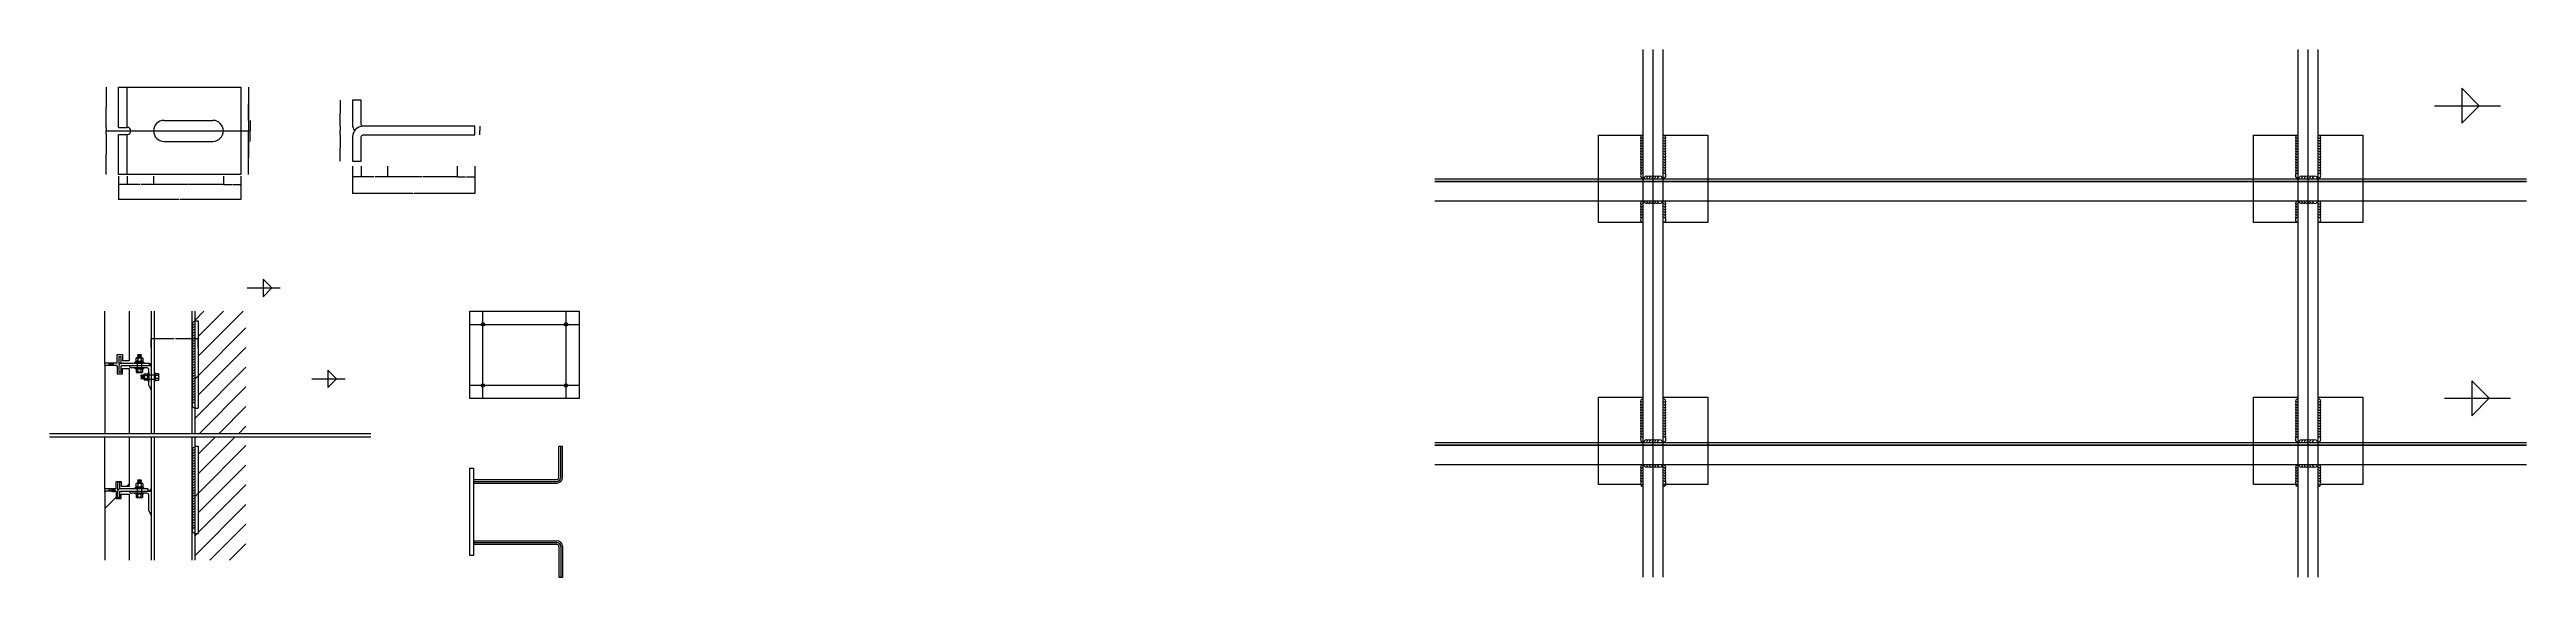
# Model space of a CAD drawing. Header units: metres. Extents: x -208167 to 103314, y -235023 to -104369.
# Drawn here: x 97641 to 103314, y -106691 to -105483 of the extents above; entities that cross this region are included whole.
import ezdxf

# ---------------------------------------------------------------- set-up
doc = ezdxf.new("R2010")
doc.units = ezdxf.units.M
for name, color, linetype in [('3', 3, 'Continuous'), ('4', 4, 'Continuous'), ('7', 7, 'Continuous'), ('8', 8, 'Continuous'), ('DIM', 3, 'Continuous'), ('PUB_DIM', 3, 'Continuous'), ('图层8', 8, 'Continuous'), ('角钢', 4, 'Continuous'), ('钢管', 6, 'Continuous')]:
    doc.layers.add(name, color=color, linetype=linetype)
doc.dimstyles.get("Standard").update_dxf_attribs({"dimtxt": 2.5, "dimasz": 2.5, "dimexe": 1.25, "dimexo": 0.625, "dimtad": 1, "dimcen": 2.5, "dimazin": 3, "dimtfac": 1, "dimtmove": 0, "dimatfit": 3})
pattern_1 = [(45, (0, 0), (-22.45064, 22.45064), [])]

# ---------------------------------------------------------------- blocks, each defined once
blk = doc.blocks.new('hf')
at = {"layer": '8'}
for centre, end in [((97973.63, -106109.84), 210), ((97973.63, -106115.99), 210), ((97973.63, -106122.15), 210), ((97973.63, -106128.3), 210), ((97973.63, -106134.45), 210), ((97973.63, -106140.61), 210), ((97973.63, -106146.76), 210), ((97973.63, -106152.92), 210), ((97973.63, -106159.07), 210.44), ((97973.63, -106165.3), 210), ((97973.63, -106171.46), 210), ((97973.63, -106177.61), 210), ((97973.63, -106183.77), 210), ((97973.63, -106189.92), 210), ((97973.63, -106196.07), 210), ((97973.63, -106202.23), 210), ((97973.63, -106208.38), 210), ((97973.63, -106214.54), 210), ((97973.63, -106220.69), 210), ((97973.63, -106226.84), 210), ((97973.63, -106233), 210), ((97973.63, -106239.15), 210), ((97973.63, -106245.3), 210), ((97973.63, -106251.46), 210), ((97973.63, -106257.61), 210.44), ((97973.63, -106263.85), 210), ((97973.63, -106270), 210), ((97973.63, -106276.15), 210), ((97973.63, -106282.31), 210), ((97973.63, -106288.46), 210), ((97973.63, -106294.62), 270)]:
    blk.add_arc(centre, 6.15, 90, end, dxfattribs=at)
blk = doc.blocks.new('hf44')
at = {"layer": '8'}
for centre, start, end in [((102790.74, -105684.76), 90, 210), ((102836.74, -105684.76), 330, 90), ((102790.74, -105690.91), 90, 210), ((102790.74, -105697.07), 90, 210), ((102790.74, -105703.22), 90, 210), ((102790.74, -105709.38), 90, 210), ((102790.74, -105715.53), 90, 210), ((102790.74, -105721.68), 90, 210), ((102790.74, -105727.84), 90, 210), ((102790.74, -105733.99), 90, 210.44), ((102790.74, -105740.23), 90, 210), ((102790.74, -105746.38), 90, 210), ((102836.74, -105690.91), 330, 90), ((102836.74, -105697.07), 330, 90), ((102836.74, -105703.22), 330, 90), ((102836.74, -105709.38), 330, 90), ((102836.74, -105715.53), 330, 90), ((102836.74, -105721.68), 330, 90), ((102836.74, -105727.84), 330, 90), ((102836.74, -105733.99), 329.56, 90), ((102836.74, -105740.23), 330, 90), ((102836.74, -105746.38), 330, 90), ((102790.74, -105752.53), 90, 210), ((102790.74, -105758.69), 90, 210), ((102790.74, -105764.84), 90, 210), ((102790.74, -105771), 90, 270), ((102798.58, -105778.61), 60, 180), ((102804.73, -105778.61), 60, 180), ((102810.89, -105778.61), 60, 180), ((102817.04, -105778.61), 60, 180), ((102823.19, -105778.61), 60, 180), ((102829.35, -105778.61), 0, 180), ((102836.74, -105752.53), 330, 90), ((102836.74, -105758.69), 330, 90), ((102836.74, -105764.84), 330, 90), ((102836.74, -105771), 270, 90), ((102790.74, -105835.45), 90, 210.44), ((102790.74, -105841.68), 90, 210), ((102790.74, -105847.84), 90, 210), ((102790.74, -105853.99), 90, 210), ((102798.58, -105828.61), 180, 300), ((102804.73, -105828.61), 180, 300), ((102810.89, -105828.61), 180, 300), ((102817.04, -105828.61), 180, 300), ((102823.19, -105828.61), 180, 300), ((102829.35, -105828.61), 180, 0), ((102836.74, -105835.45), 329.56, 90), ((102836.74, -105841.68), 330, 90), ((102836.74, -105847.84), 330, 90), ((102836.74, -105853.99), 330, 90), ((102790.74, -105860.15), 90, 210), ((102790.74, -105866.3), 90, 210), ((102790.74, -105872.45), 90, 270), ((102836.74, -105860.15), 330, 90), ((102836.74, -105866.3), 330, 90), ((102836.74, -105872.45), 270, 90)]:
    blk.add_arc(centre, 6.15, start, end, dxfattribs=at)
blk = doc.blocks.new('_CLOSEDFILLED')
at = {"color": 0, "linetype": 'BYBLOCK'}
blk.add_solid([(-1, 0), (0, 0), (-1, 0)], dxfattribs=at)
blk = doc.blocks.new('*D1')
for p, q in [((97958.13, -105791.37), (97878.88, -105791.37)), ((97879.13, -105772.71), (97879.13, -105791.37)), ((98039.38, -105791.37), (97960.13, -105791.37)), ((98039.13, -105772.71), (98039.13, -105791.37))]:
    blk.add_line(p, q)
at = {"layer": 'Defpoints'}
for p in [(97879.13, -105772.71), (98039.13, -105772.71), (98039.13, -105791.37)]:
    blk.add_point(p, dxfattribs=at)
at = {"layer": 'DIM', "xscale": 0.25, "yscale": 0.25}
blk.add_blockref('_CLOSEDFILLED', (97879.13, -105791.37), dxfattribs=at)
at = {"layer": 'DIM', "xscale": 0.25, "yscale": 0.25, "rotation": 180}
blk.add_blockref('_CLOSEDFILLED', (98039.13, -105791.37), dxfattribs=at)
at = {"layer": 'DIM', "insert": (97959.13, -105791.37), "char_height": 1, "attachment_point": 5}
blk.add_mtext('40', dxfattribs=at)
blk = doc.blocks.new('*D2')
for p, q in [((97799.13, -105772.71), (97799.13, -105826)), ((98079.13, -105772.71), (98079.13, -105826)), ((97938.13, -105826), (97798.88, -105826)), ((98079.38, -105826), (97940.13, -105826))]:
    blk.add_line(p, q)
at = {"layer": 'Defpoints'}
for p in [(97799.13, -105772.71), (98079.13, -105772.71), (98079.13, -105826)]:
    blk.add_point(p, dxfattribs=at)
at = {"layer": 'DIM', "xscale": 0.25, "yscale": 0.25}
blk.add_blockref('_CLOSEDFILLED', (97799.13, -105826), dxfattribs=at)
at = {"layer": 'DIM', "xscale": 0.25, "yscale": 0.25, "rotation": 180}
blk.add_blockref('_CLOSEDFILLED', (98079.13, -105826), dxfattribs=at)
at = {"layer": 'DIM', "insert": (97939.13, -105826), "char_height": 1, "attachment_point": 5}
blk.add_mtext('80', dxfattribs=at)
blk = doc.blocks.new('*D3')
for p, q in [((98039.13, -105772.71), (98039.13, -105791.37)), ((98039.38, -105791.37), (98058.13, -105791.37)), ((98060.13, -105791.37), (98078.88, -105791.37)), ((98079.13, -105772.71), (98079.13, -105791.37))]:
    blk.add_line(p, q)
at = {"layer": 'Defpoints'}
for p in [(98039.13, -105772.71), (98039.13, -105791.37), (98079.13, -105772.71)]:
    blk.add_point(p, dxfattribs=at)
at = {"layer": 'DIM', "xscale": 0.25, "yscale": 0.25, "rotation": 180}
blk.add_blockref('_CLOSEDFILLED', (98039.13, -105791.37), dxfattribs=at)
at = {"layer": 'DIM', "xscale": 0.25, "yscale": 0.25}
blk.add_blockref('_CLOSEDFILLED', (98079.13, -105791.37), dxfattribs=at)
at = {"layer": 'DIM', "insert": (98059.13, -105791.37), "char_height": 1, "attachment_point": 5}
blk.add_mtext('10', dxfattribs=at)
blk = doc.blocks.new('*D4')
for p, q in [((98096.59, -105568.79), (98096.59, -105606.79)), ((98096.34, -105606.79), (98096.09, -105606.79)), ((98096.59, -105644.79), (98096.59, -105606.79)), ((98096.59, -105606.79), (98096.59, -105606.79)), ((98096.84, -105606.79), (98097.09, -105606.79))]:
    blk.add_line(p, q)
at = {"layer": 'Defpoints'}
for p in [(98096.59, -105568.79), (98096.59, -105606.79), (98096.59, -105644.79)]:
    blk.add_point(p, dxfattribs=at)
at = {"layer": 'DIM', "xscale": 0.25, "yscale": 0.25}
blk.add_blockref('_CLOSEDFILLED', (98096.59, -105606.79), dxfattribs=at)
at = {"layer": 'DIM', "xscale": 0.25, "yscale": 0.25, "rotation": 180}
blk.add_blockref('_CLOSEDFILLED', (98096.59, -105606.79), dxfattribs=at)
at = {"layer": 'DIM', "insert": (98096.59, -105605.665), "char_height": 1, "attachment_point": 5}
blk.add_mtext('19', dxfattribs=at)
blk = doc.blocks.new('*D5')
for p, q in [((98096.34, -105730.79), (98096.09, -105730.79)), ((98096.59, -105692.79), (98096.59, -105730.79)), ((98096.59, -105768.79), (98096.59, -105730.79)), ((98096.59, -105730.79), (98096.59, -105730.79)), ((98096.84, -105730.79), (98097.09, -105730.79))]:
    blk.add_line(p, q)
at = {"layer": 'Defpoints'}
for p in [(98096.59, -105692.79), (98096.59, -105730.79), (98096.59, -105768.79)]:
    blk.add_point(p, dxfattribs=at)
at = {"layer": 'DIM', "xscale": 0.25, "yscale": 0.25}
blk.add_blockref('_CLOSEDFILLED', (98096.59, -105730.79), dxfattribs=at)
at = {"layer": 'DIM', "xscale": 0.25, "yscale": 0.25, "rotation": 180}
blk.add_blockref('_CLOSEDFILLED', (98096.59, -105730.79), dxfattribs=at)
at = {"layer": 'DIM', "insert": (98096.59, -105729.665), "char_height": 1, "attachment_point": 5}
blk.add_mtext('19', dxfattribs=at)
blk = doc.blocks.new('*D6')
for p, q in [((98096.59, -105568.79), (98096.59, -105668.79)), ((98096.34, -105668.79), (98096.09, -105668.79)), ((98096.59, -105768.79), (98096.59, -105668.79)), ((98096.59, -105668.79), (98096.59, -105668.79)), ((98096.84, -105668.79), (98097.09, -105668.79))]:
    blk.add_line(p, q)
at = {"layer": 'Defpoints'}
for p in [(98096.59, -105568.79), (98096.59, -105668.79), (98096.59, -105768.79)]:
    blk.add_point(p, dxfattribs=at)
at = {"layer": 'DIM', "xscale": 0.25, "yscale": 0.25}
blk.add_blockref('_CLOSEDFILLED', (98096.59, -105668.79), dxfattribs=at)
at = {"layer": 'DIM', "xscale": 0.25, "yscale": 0.25, "rotation": 180}
blk.add_blockref('_CLOSEDFILLED', (98096.59, -105668.79), dxfattribs=at)
at = {"layer": 'DIM', "insert": (98096.59, -105667.665), "char_height": 1, "attachment_point": 5}
blk.add_mtext('50', dxfattribs=at)
blk = doc.blocks.new('*D7')
for p, q in [((98100.34, -105668.79), (98100.09, -105668.79)), ((98100.59, -105644.79), (98100.59, -105668.79)), ((98100.59, -105692.79), (98100.59, -105668.79)), ((98100.59, -105668.79), (98100.59, -105668.79)), ((98100.84, -105668.79), (98101.09, -105668.79))]:
    blk.add_line(p, q)
at = {"layer": 'Defpoints'}
for p in [(98100.59, -105644.79), (98100.59, -105668.79), (98100.59, -105692.79)]:
    blk.add_point(p, dxfattribs=at)
at = {"layer": 'DIM', "xscale": 0.25, "yscale": 0.25}
blk.add_blockref('_CLOSEDFILLED', (98100.59, -105668.79), dxfattribs=at)
at = {"layer": 'DIM', "xscale": 0.25, "yscale": 0.25, "rotation": 180}
blk.add_blockref('_CLOSEDFILLED', (98100.59, -105668.79), dxfattribs=at)
at = {"layer": 'DIM', "insert": (98100.59, -105667.665), "char_height": 1, "attachment_point": 5}
blk.add_mtext('12', dxfattribs=at)
blk = doc.blocks.new('*D8')
for p, q in [((97770.58, -105568.79), (97770.58, -105614.79)), ((97770.33, -105614.79), (97770.08, -105614.79)), ((97770.58, -105660.79), (97770.58, -105614.79)), ((97770.58, -105614.79), (97770.58, -105614.79)), ((97770.83, -105614.79), (97771.08, -105614.79))]:
    blk.add_line(p, q)
at = {"layer": 'Defpoints'}
for p in [(97770.58, -105568.79), (97770.58, -105614.79), (97770.58, -105660.79)]:
    blk.add_point(p, dxfattribs=at)
at = {"layer": 'PUB_DIM', "xscale": 0.25, "yscale": 0.25}
blk.add_blockref('_CLOSEDFILLED', (97770.58, -105614.79), dxfattribs=at)
at = {"layer": 'PUB_DIM', "xscale": 0.25, "yscale": 0.25, "rotation": 180}
blk.add_blockref('_CLOSEDFILLED', (97770.58, -105614.79), dxfattribs=at)
at = {"layer": 'PUB_DIM', "insert": (97770.58, -105613.665), "char_height": 1, "attachment_point": 5}
blk.add_mtext('23', dxfattribs=at)
blk = doc.blocks.new('*D9')
for p, q in [((97848.13, -105791.37), (97818.88, -105791.37)), ((97819.13, -105772.71), (97819.13, -105791.37)), ((97879.38, -105791.37), (97850.13, -105791.37)), ((97879.13, -105772.71), (97879.13, -105791.37))]:
    blk.add_line(p, q)
at = {"layer": 'Defpoints'}
for p in [(97819.13, -105772.71), (97879.13, -105772.71), (97879.13, -105791.37)]:
    blk.add_point(p, dxfattribs=at)
at = {"layer": 'DIM', "xscale": 0.25, "yscale": 0.25}
blk.add_blockref('_CLOSEDFILLED', (97819.13, -105791.37), dxfattribs=at)
at = {"layer": 'DIM', "xscale": 0.25, "yscale": 0.25, "rotation": 180}
blk.add_blockref('_CLOSEDFILLED', (97879.13, -105791.37), dxfattribs=at)
at = {"layer": 'DIM', "insert": (97849.13, -105791.37), "char_height": 1, "attachment_point": 5}
blk.add_mtext('15', dxfattribs=at)
blk = doc.blocks.new('*D10')
for p, q in [((97808.63, -105791.37), (97798.88, -105791.37)), ((97799.13, -105772.71), (97799.13, -105791.37)), ((97819.38, -105791.37), (97809.63, -105791.37)), ((97819.13, -105772.71), (97819.13, -105791.37))]:
    blk.add_line(p, q)
at = {"layer": 'Defpoints'}
for p in [(97799.13, -105772.71), (97819.13, -105772.71), (97819.13, -105791.37)]:
    blk.add_point(p, dxfattribs=at)
at = {"layer": 'DIM', "xscale": 0.25, "yscale": 0.25}
blk.add_blockref('_CLOSEDFILLED', (97799.13, -105791.37), dxfattribs=at)
at = {"layer": 'DIM', "xscale": 0.25, "yscale": 0.25, "rotation": 180}
blk.add_blockref('_CLOSEDFILLED', (97819.13, -105791.37), dxfattribs=at)
at = {"layer": 'DIM', "insert": (97809.13, -105791.37), "char_height": 1, "attachment_point": 5}
blk.add_mtext('5', dxfattribs=at)
blk = doc.blocks.new('*D11')
for p, q in [((97770.33, -105668.79), (97770.08, -105668.79)), ((97770.58, -105660.79), (97770.58, -105668.79)), ((97770.58, -105676.79), (97770.58, -105668.79)), ((97770.58, -105668.79), (97770.58, -105668.79)), ((97770.83, -105668.79), (97771.08, -105668.79))]:
    blk.add_line(p, q)
at = {"layer": 'Defpoints'}
for p in [(97770.58, -105660.79), (97770.58, -105668.79), (97770.58, -105676.79)]:
    blk.add_point(p, dxfattribs=at)
at = {"layer": 'PUB_DIM', "xscale": 0.25, "yscale": 0.25}
blk.add_blockref('_CLOSEDFILLED', (97770.58, -105668.79), dxfattribs=at)
at = {"layer": 'PUB_DIM', "xscale": 0.25, "yscale": 0.25, "rotation": 180}
blk.add_blockref('_CLOSEDFILLED', (97770.58, -105668.79), dxfattribs=at)
at = {"layer": 'PUB_DIM', "insert": (97770.58, -105667.665), "char_height": 1, "attachment_point": 5}
blk.add_mtext('4', dxfattribs=at)
blk = doc.blocks.new('*D12')
for p, q in [((97770.58, -105676.79), (97770.58, -105722.79)), ((97770.33, -105722.79), (97770.08, -105722.79)), ((97770.58, -105768.79), (97770.58, -105722.79)), ((97770.58, -105722.79), (97770.58, -105722.79)), ((97770.83, -105722.79), (97771.08, -105722.79))]:
    blk.add_line(p, q)
at = {"layer": 'Defpoints'}
for p in [(97770.58, -105676.79), (97770.58, -105722.79), (97770.58, -105768.79)]:
    blk.add_point(p, dxfattribs=at)
at = {"layer": 'PUB_DIM', "xscale": 0.25, "yscale": 0.25}
blk.add_blockref('_CLOSEDFILLED', (97770.58, -105722.79), dxfattribs=at)
at = {"layer": 'PUB_DIM', "xscale": 0.25, "yscale": 0.25, "rotation": 180}
blk.add_blockref('_CLOSEDFILLED', (97770.58, -105722.79), dxfattribs=at)
at = {"layer": 'PUB_DIM', "insert": (97770.58, -105721.665), "char_height": 1, "attachment_point": 5}
blk.add_mtext('23', dxfattribs=at)
blk = doc.blocks.new('*D13')
for p, q in [((98344.42, -105773.76), (98334.67, -105773.76)), ((98334.92, -105749.5), (98334.92, -105773.76)), ((98355.17, -105773.76), (98345.42, -105773.76)), ((98354.92, -105749.5), (98354.92, -105773.76))]:
    blk.add_line(p, q)
at = {"layer": 'Defpoints'}
for p in [(98334.92, -105749.5), (98354.92, -105749.5), (98354.92, -105773.76)]:
    blk.add_point(p, dxfattribs=at)
at = {"layer": 'DIM', "xscale": 0.25, "yscale": 0.25}
blk.add_blockref('_CLOSEDFILLED', (98334.92, -105773.76), dxfattribs=at)
at = {"layer": 'DIM', "xscale": 0.25, "yscale": 0.25, "rotation": 180}
blk.add_blockref('_CLOSEDFILLED', (98354.92, -105773.76), dxfattribs=at)
at = {"layer": 'DIM', "insert": (98344.92, -105773.76), "char_height": 1, "attachment_point": 5}
blk.add_mtext('5', dxfattribs=at)
blk = doc.blocks.new('*D14')
for p, q in [((98625.93, -105668.24), (98625.68, -105668.24)), ((98626.18, -105658.24), (98626.18, -105668.24)), ((98626.18, -105678.24), (98626.18, -105668.24)), ((98626.18, -105668.24), (98626.18, -105668.24)), ((98626.43, -105668.24), (98626.68, -105668.24))]:
    blk.add_line(p, q)
at = {"layer": 'Defpoints'}
for p in [(98626.18, -105658.24), (98626.18, -105668.24), (98626.18, -105678.24)]:
    blk.add_point(p, dxfattribs=at)
at = {"layer": 'DIM', "xscale": 0.25, "yscale": 0.25}
blk.add_blockref('_CLOSEDFILLED', (98626.18, -105668.24), dxfattribs=at)
at = {"layer": 'DIM', "xscale": 0.25, "yscale": 0.25, "rotation": 180}
blk.add_blockref('_CLOSEDFILLED', (98626.18, -105668.24), dxfattribs=at)
at = {"layer": 'DIM', "insert": (98626.18, -105667.115), "char_height": 1, "attachment_point": 5}
blk.add_mtext('5', dxfattribs=at)
blk = doc.blocks.new('*D15')
for p, q in [((98574.92, -105749.5), (98574.92, -105773.89)), ((98575.17, -105773.89), (98593.92, -105773.89)), ((98595.92, -105773.89), (98614.67, -105773.89)), ((98614.92, -105749.5), (98614.92, -105773.89))]:
    blk.add_line(p, q)
at = {"layer": 'Defpoints'}
for p in [(98574.92, -105749.5), (98574.92, -105773.89), (98614.92, -105749.5)]:
    blk.add_point(p, dxfattribs=at)
at = {"layer": 'DIM', "xscale": 0.25, "yscale": 0.25, "rotation": 180}
blk.add_blockref('_CLOSEDFILLED', (98574.92, -105773.89), dxfattribs=at)
at = {"layer": 'DIM', "xscale": 0.25, "yscale": 0.25}
blk.add_blockref('_CLOSEDFILLED', (98614.92, -105773.89), dxfattribs=at)
at = {"layer": 'DIM', "insert": (98594.92, -105773.89), "char_height": 1, "attachment_point": 5}
blk.add_mtext('10', dxfattribs=at)
blk = doc.blocks.new('*D16')
for p, q in [((98493.92, -105773.89), (98414.67, -105773.89)), ((98414.92, -105749.5), (98414.92, -105773.89)), ((98575.17, -105773.89), (98495.92, -105773.89)), ((98574.92, -105749.5), (98574.92, -105773.89))]:
    blk.add_line(p, q)
at = {"layer": 'Defpoints'}
for p in [(98414.92, -105749.5), (98574.92, -105749.5), (98574.92, -105773.89)]:
    blk.add_point(p, dxfattribs=at)
at = {"layer": 'DIM', "xscale": 0.25, "yscale": 0.25}
blk.add_blockref('_CLOSEDFILLED', (98414.92, -105773.89), dxfattribs=at)
at = {"layer": 'DIM', "xscale": 0.25, "yscale": 0.25, "rotation": 180}
blk.add_blockref('_CLOSEDFILLED', (98574.92, -105773.89), dxfattribs=at)
at = {"layer": 'DIM', "insert": (98494.92, -105773.89), "char_height": 1, "attachment_point": 5}
blk.add_mtext('40', dxfattribs=at)
blk = doc.blocks.new('*D17')
for p, q in [((98383.92, -105773.89), (98354.67, -105773.89)), ((98354.92, -105749.5), (98354.92, -105773.89)), ((98415.17, -105773.89), (98385.92, -105773.89)), ((98414.92, -105749.5), (98414.92, -105773.89))]:
    blk.add_line(p, q)
at = {"layer": 'Defpoints'}
for p in [(98354.92, -105749.5), (98414.92, -105749.5), (98414.92, -105773.89)]:
    blk.add_point(p, dxfattribs=at)
at = {"layer": 'DIM', "xscale": 0.25, "yscale": 0.25}
blk.add_blockref('_CLOSEDFILLED', (98354.92, -105773.89), dxfattribs=at)
at = {"layer": 'DIM', "xscale": 0.25, "yscale": 0.25, "rotation": 180}
blk.add_blockref('_CLOSEDFILLED', (98414.92, -105773.89), dxfattribs=at)
at = {"layer": 'DIM', "insert": (98384.92, -105773.89), "char_height": 1, "attachment_point": 5}
blk.add_mtext('15', dxfattribs=at)
blk = doc.blocks.new('*D18')
for p, q in [((98334.92, -105749.5), (98334.92, -105811.91)), ((98614.92, -105749.5), (98614.92, -105811.91)), ((98473.92, -105811.91), (98334.67, -105811.91)), ((98615.17, -105811.91), (98475.92, -105811.91))]:
    blk.add_line(p, q)
at = {"layer": 'Defpoints'}
for p in [(98334.92, -105749.5), (98614.92, -105749.5), (98614.92, -105811.91)]:
    blk.add_point(p, dxfattribs=at)
at = {"layer": 'DIM', "xscale": 0.25, "yscale": 0.25}
blk.add_blockref('_CLOSEDFILLED', (98334.92, -105811.91), dxfattribs=at)
at = {"layer": 'DIM', "xscale": 0.25, "yscale": 0.25, "rotation": 180}
blk.add_blockref('_CLOSEDFILLED', (98614.92, -105811.91), dxfattribs=at)
at = {"layer": 'DIM', "insert": (98474.92, -105811.91), "char_height": 1, "attachment_point": 5}
blk.add_mtext('80', dxfattribs=at)
blk = doc.blocks.new('*D19')
for p, q in [((98306.38, -105598.24), (98306.38, -105628.24)), ((98306.13, -105628.24), (98305.88, -105628.24)), ((98306.38, -105658.24), (98306.38, -105628.24)), ((98306.38, -105628.24), (98306.38, -105628.24)), ((98306.63, -105628.24), (98306.88, -105628.24))]:
    blk.add_line(p, q)
at = {"layer": 'Defpoints'}
for p in [(98306.38, -105598.24), (98306.38, -105628.24), (98306.38, -105658.24)]:
    blk.add_point(p, dxfattribs=at)
at = {"layer": 'DIM', "xscale": 0.25, "yscale": 0.25}
blk.add_blockref('_CLOSEDFILLED', (98306.38, -105628.24), dxfattribs=at)
at = {"layer": 'DIM', "xscale": 0.25, "yscale": 0.25, "rotation": 180}
blk.add_blockref('_CLOSEDFILLED', (98306.38, -105628.24), dxfattribs=at)
at = {"layer": 'DIM', "insert": (98306.38, -105627.115), "char_height": 1, "attachment_point": 5}
blk.add_mtext('15', dxfattribs=at)
blk = doc.blocks.new('*D20')
for p, q in [((98306.13, -105668.24), (98305.88, -105668.24)), ((98306.38, -105658.24), (98306.38, -105668.24)), ((98306.38, -105678.24), (98306.38, -105668.24)), ((98306.38, -105668.24), (98306.38, -105668.24)), ((98306.63, -105668.24), (98306.88, -105668.24))]:
    blk.add_line(p, q)
at = {"layer": 'Defpoints'}
for p in [(98306.38, -105658.24), (98306.38, -105668.24), (98306.38, -105678.24)]:
    blk.add_point(p, dxfattribs=at)
at = {"layer": 'DIM', "xscale": 0.25, "yscale": 0.25}
blk.add_blockref('_CLOSEDFILLED', (98306.38, -105668.24), dxfattribs=at)
at = {"layer": 'DIM', "xscale": 0.25, "yscale": 0.25, "rotation": 180}
blk.add_blockref('_CLOSEDFILLED', (98306.38, -105668.24), dxfattribs=at)
at = {"layer": 'DIM', "insert": (98306.38, -105667.115), "char_height": 1, "attachment_point": 5}
blk.add_mtext('5', dxfattribs=at)
blk = doc.blocks.new('*D21')
for p, q in [((98306.38, -105678.24), (98306.38, -105708.24)), ((98306.13, -105708.24), (98305.88, -105708.24)), ((98306.38, -105738.24), (98306.38, -105708.24)), ((98306.38, -105708.24), (98306.38, -105708.24)), ((98306.63, -105708.24), (98306.88, -105708.24))]:
    blk.add_line(p, q)
at = {"layer": 'Defpoints'}
for p in [(98306.38, -105678.24), (98306.38, -105708.24), (98306.38, -105738.24)]:
    blk.add_point(p, dxfattribs=at)
at = {"layer": 'DIM', "xscale": 0.25, "yscale": 0.25}
blk.add_blockref('_CLOSEDFILLED', (98306.38, -105708.24), dxfattribs=at)
at = {"layer": 'DIM', "xscale": 0.25, "yscale": 0.25, "rotation": 180}
blk.add_blockref('_CLOSEDFILLED', (98306.38, -105708.24), dxfattribs=at)
at = {"layer": 'DIM', "insert": (98306.38, -105707.115), "char_height": 1, "attachment_point": 5}
blk.add_mtext('15', dxfattribs=at)
blk = doc.blocks.new('*D22')
for p, q in [((97873.63, -106164.7), (97873.63, -106144.15)), ((97873.88, -106144.15), (97926.13, -106144.15)), ((97929.13, -106144.15), (97981.38, -106144.15)), ((97981.63, -106164.7), (97981.63, -106144.15))]:
    blk.add_line(p, q)
at = {"layer": 'Defpoints'}
for p in [(97873.63, -106144.15), (97873.63, -106164.7), (97981.63, -106164.7)]:
    blk.add_point(p, dxfattribs=at)
at = {"layer": 'PUB_DIM', "xscale": 0.25, "yscale": 0.25, "rotation": 180}
blk.add_blockref('_CLOSEDFILLED', (97873.63, -106144.15), dxfattribs=at)
at = {"layer": 'PUB_DIM', "xscale": 0.25, "yscale": 0.25}
blk.add_blockref('_CLOSEDFILLED', (97981.63, -106144.15), dxfattribs=at)
at = {"layer": 'PUB_DIM', "insert": (97927.63, -106144.15), "char_height": 1, "attachment_point": 5}
blk.add_mtext('108', dxfattribs=at)

msp = doc.modelspace()

# ---------------------------------------------------------------- hatches: boundary and pattern name
at = {"layer": '8'}
h = msp.add_hatch(dxfattribs=at)
h.set_pattern_fill('钢筋混凝土', scale=10)
h.set_pattern_definition(pattern_1)
h.paths.add_polyline_path([(97981.63, -106220.8), (97981.63, -106303.69), (97973.63, -106303.69), (97973.63, -106321.61), (98090.9, -106267.72), (98090.9, -106168.51)])
h.paths.add_polyline_path([(98090.9, -106168.51), (98090.9, -106081.82), (97973.63, -106081.82), (97973.63, -106103.69), (97981.63, -106103.69), (97981.63, -106220.8)])
h.paths.add_polyline_path([(98090.9, -106361.34), (98090.9, -106267.72), (97973.63, -106321.61), (97973.63, -106361.34)])
h = msp.add_hatch(dxfattribs=at)
h.set_pattern_fill('ANSI32', scale=30)
h.paths.add_polyline_path([(97973.63, -106224.63), (97981.63, -106220.8), (97981.63, -106103.69), (97973.63, -106103.69)])
h.paths.add_polyline_path([(97973.63, -106303.69), (97981.63, -106303.69), (97981.63, -106220.8), (97973.63, -106224.63)])
h = msp.add_hatch(dxfattribs=at)
h.set_pattern_fill('钢筋混凝土', scale=10)
h.set_pattern_definition(pattern_1)
h.paths.add_polyline_path([(97981.63, -106551.56), (97981.63, -106590.89), (97973.63, -106590.89), (97973.63, -106652.1), (98090.9, -106652.1), (98090.9, -106494.58)])
h.paths.add_polyline_path([(98090.9, -106494.58), (98090.9, -106412.55), (98029.84, -106444.38, -1), (98028.07, -106445.31, -1), (98029.84, -106444.38), (98090.9, -106412.55), (98090.9, -106372.59), (98082.33, -106369.55), (97973.63, -106369.55), (97973.63, -106390.89), (97981.63, -106390.89), (97981.63, -106551.56)])
h = msp.add_hatch(dxfattribs=at)
h.set_pattern_fill('ANSI32', scale=30)
h.paths.add_polyline_path([(97973.63, -106511.84), (97981.63, -106508.01), (97981.63, -106390.89), (97973.63, -106390.89)])
h.paths.add_polyline_path([(97973.63, -106590.89), (97981.63, -106590.89), (97981.63, -106508.01), (97973.63, -106511.84)])
at = {"layer": '图层8'}
h = msp.add_hatch(dxfattribs=at)
h.set_pattern_fill('ANSI33', scale=130)
h.paths.add_polyline_path([(97823.63, -106081.9), (97767.63, -106081.9), (97767.63, -106200.67), (97778.06, -106200.67, -0.77), (97779.12, -106200.67), (97783.33, -106200.67, -0.43), (97784.12, -106200.67), (97785.2, -106200.67, -1.02), (97786.29, -106200.67), (97796.2, -106200.67), (97796.2, -106160.99), (97808.13, -106160.99), (97808.13, -106200.67), (97823.63, -106200.67)])
h = msp.add_hatch(dxfattribs=at)
h.set_pattern_fill('ANSI33', scale=130)
h.paths.add_polyline_path([(97823.63, -106212.67), (97808.13, -106212.67), (97808.13, -106237.43), (97796.2, -106237.43), (97796.2, -106207.67), (97796.2, -106206.19), (97776.06, -106206.19), (97767.63, -106210.86), (97767.63, -106269.41), (97779.11, -106264.85, -1), (97780.96, -106264.11, -1), (97779.11, -106264.85), (97767.63, -106269.41), (97767.63, -106361.36), (97823.63, -106361.36)])
h = msp.add_hatch(dxfattribs=at)
h.set_pattern_fill('ANSI33', scale=130)
h.paths.add_polyline_path([(97823.63, -106369.55), (97767.63, -106369.55), (97767.63, -106488.39), (97793.2, -106488.39), (97793.2, -106471.82), (97805.13, -106471.82), (97805.13, -106483.39), (97823.63, -106483.39)])
h = msp.add_hatch(dxfattribs=at)
h.set_pattern_fill('ANSI33', scale=130)
h.paths.add_polyline_path([(97823.63, -106495.39), (97805.13, -106495.39), (97805.13, -106533.59), (97793.2, -106533.59), (97793.2, -106495.39), (97793.2, -106493.9), (97786.21, -106493.9, -0.69), (97785.19, -106493.9), (97783.4, -106493.9, -0.18), (97783.52, -106494.25, -1), (97782.43, -106494.25, -0.18), (97782.56, -106493.9), (97767.63, -106493.9), (97767.63, -106495.39), (97767.63, -106652.1), (97823.63, -106652.1)])
h.paths.add_polyline_path([(97789.36, -106494.95, -1), (97790.45, -106494.95, -1)])
h.paths.add_polyline_path([(97787.49, -106494.88, -1), (97788.58, -106494.88, -1)])
h.paths.add_polyline_path([(97784.38, -106494.88, -1), (97785.47, -106494.88, -1)])

# ---------------------------------------------------------------- linework, layer by layer
for p, q in [((97841.63, -106205.67), (97841.63, -106206.5)), ((97841.63, -106205.67), (97841.63, -106206.5)), ((97841.94, -106199.08), (97841.94, -106211.74)), ((97851.78, -106199.08), (97851.78, -106211.74)), ((97868.63, -106227.41), (97881.28, -106227.41)), ((97868.63, -106237.24), (97881.28, -106237.24)), ((97875.22, -106237.55), (97876.05, -106237.55)), ((97875.22, -106237.55), (97876.05, -106237.55)), ((97823.63, -106531.83), (97823.63, -106555.69)), ((97841.94, -106484.17), (97841.94, -106498.39)), ((97851.78, -106484.17), (97851.78, -106498.39))]:
    msp.add_line(p, q)
for points in [[(97840.74, -106196.44), (97839.39, -106195.48), (97839.39, -106189.14), (97840.5, -106188.12), (97853.22, -106188.12), (97854.33, -106189.14), (97854.33, -106195.48)], [(97843.21, -106189.69), (97843.21, -106194.93)], [(97850.51, -106189.69), (97850.51, -106194.93)], [(97796.2, -106207.42), (97796.2, -106206.19)], [(97839.39, -106197.48), (97839.39, -106196.44), (97854.33, -106196.44), (97854.33, -106197.43)], [(97840.74, -106213.38), (97839.39, -106214.34), (97839.39, -106220.68), (97840.5, -106221.7), (97853.22, -106221.7), (97854.33, -106220.68), (97854.33, -106214.34)], [(97843.21, -106220.13), (97843.21, -106214.89)], [(97850.51, -106220.13), (97850.51, -106214.89)], [(97854.33, -106195.48), (97853, -106196.44)], [(97854.33, -106214.34), (97853, -106213.38)], [(97865.99, -106238.44), (97865.03, -106239.79), (97858.69, -106239.79), (97857.67, -106238.68), (97857.67, -106225.96), (97858.69, -106224.86), (97865.03, -106224.86)], [(97859.24, -106228.67), (97864.48, -106228.67)], [(97859.24, -106235.97), (97864.48, -106235.97)], [(97865.03, -106224.86), (97865.99, -106226.19)], [(97867.03, -106239.79), (97865.99, -106239.79), (97865.99, -106224.86), (97866.98, -106224.86)], [(97883.89, -106224.86), (97882.93, -106226.19)], [(97882.93, -106238.44), (97883.89, -106239.79), (97890.23, -106239.79), (97891.24, -106238.68), (97891.24, -106225.96), (97890.23, -106224.86), (97883.89, -106224.86)], [(97889.68, -106228.67), (97884.44, -106228.67)], [(97889.68, -106235.97), (97884.44, -106235.97)], [(97840.74, -106483.94), (97839.39, -106482.98), (97839.39, -106476.64), (97840.5, -106475.63), (97853.22, -106475.63), (97854.33, -106476.64), (97854.33, -106482.98)], [(97843.21, -106477.19), (97843.21, -106482.43)], [(97850.51, -106477.19), (97850.51, -106482.43)], [(97767.63, -106495.39), (97767.63, -106493.9)], [(97793.2, -106495.14), (97793.2, -106493.9)], [(97839.39, -106484.98), (97839.39, -106483.94), (97854.33, -106483.94), (97854.33, -106484.94)], [(97840.74, -106500.04), (97839.39, -106501), (97839.39, -106507.33), (97840.5, -106508.35), (97853.22, -106508.35), (97854.33, -106507.33), (97854.33, -106501)], [(97843.21, -106506.79), (97843.21, -106501.54)], [(97850.51, -106506.79), (97850.51, -106501.54)], [(97854.33, -106482.98), (97853, -106483.94)], [(97854.33, -106501), (97853, -106500.04)]]:
    msp.add_lwpolyline(points)
for points in [[(97843.21, -106189.69, 0.16), (97840.5, -106188.12, 0.16)], [(97846.84, -106188.23, 0.16), (97843.21, -106189.69, 0.16)], [(97850.51, -106189.69, 0.16), (97846.84, -106188.23, 0.16)], [(97853.24, -106188.12, 0.16), (97850.53, -106189.69, 0.16)], [(97843.21, -106220.13, -0.16), (97840.5, -106221.7, -0.16)], [(97840.74, -106196.44, 0.15), (97843.21, -106194.93, 0.15)], [(97840.74, -106213.38, -0.15), (97843.21, -106214.89, -0.15)], [(97843.21, -106194.93, 0.16), (97846.84, -106196.39, 0.16)], [(97843.21, -106214.89, -0.16), (97846.84, -106213.43, -0.16)], [(97846.84, -106221.59, -0.16), (97843.21, -106220.13, -0.16)], [(97846.84, -106196.39, 0.16), (97850.51, -106194.93, 0.16)], [(97846.84, -106213.43, -0.16), (97850.51, -106214.89, -0.16)], [(97850.51, -106220.13, -0.16), (97846.84, -106221.59, -0.16)], [(97850.53, -106194.93, 0.15), (97853, -106196.44, 0.15)], [(97850.53, -106214.89, -0.15), (97853, -106213.38, -0.15)], [(97853.24, -106221.7, -0.16), (97850.53, -106220.13, -0.16)], [(97857.67, -106225.95, 0.16), (97859.24, -106228.66, 0.16)], [(97859.24, -106235.97, 0.16), (97857.67, -106238.68, 0.16)], [(97859.24, -106228.67, 0.16), (97857.77, -106232.34, 0.16)], [(97857.77, -106232.34, 0.16), (97859.24, -106235.97, 0.16)], [(97864.48, -106228.66, 0.15), (97865.99, -106226.19, 0.15)], [(97865.94, -106232.34, 0.16), (97864.48, -106228.67, 0.16)], [(97864.48, -106235.97, 0.16), (97865.94, -106232.34, 0.16)], [(97865.99, -106238.44, 0.15), (97864.48, -106235.97, 0.15)], [(97884.44, -106228.66, -0.15), (97882.93, -106226.19, -0.15)], [(97882.93, -106238.44, -0.15), (97884.44, -106235.97, -0.15)], [(97882.97, -106232.34, -0.16), (97884.44, -106228.67, -0.16)], [(97884.44, -106235.97, -0.16), (97882.97, -106232.34, -0.16)], [(97891.24, -106225.95, -0.16), (97889.68, -106228.66, -0.16)], [(97889.68, -106228.67, -0.16), (97891.14, -106232.34, -0.16)], [(97891.14, -106232.34, -0.16), (97889.68, -106235.97, -0.16)], [(97889.68, -106235.97, -0.16), (97891.24, -106238.68, -0.16)], [(97843.21, -106477.19, 0.16), (97840.5, -106475.63, 0.16)], [(97846.84, -106475.73, 0.16), (97843.21, -106477.19, 0.16)], [(97850.51, -106477.19, 0.16), (97846.84, -106475.73, 0.16)], [(97853.24, -106475.63, 0.16), (97850.53, -106477.19, 0.16)], [(97767.63, -106493.9, 0.31), (97767.63, -106488.39, 0.2)], [(97778.38, -106493.9, -0.31), (97778.38, -106488.39, -0.2)], [(97790.73, -106493.9, 0.31), (97790.73, -106488.39, 0.2)], [(97843.21, -106506.79, -0.16), (97840.5, -106508.35, -0.16)], [(97840.74, -106483.94, 0.15), (97843.21, -106482.43, 0.15)], [(97840.74, -106500.04, -0.15), (97843.21, -106501.54, -0.15)], [(97843.21, -106482.43, 0.16), (97846.84, -106483.9, 0.16)], [(97843.21, -106501.54, -0.16), (97846.84, -106500.08, -0.16)], [(97846.84, -106508.25, -0.16), (97843.21, -106506.79, -0.16)], [(97846.84, -106483.9, 0.16), (97850.51, -106482.43, 0.16)], [(97846.84, -106500.08, -0.16), (97850.51, -106501.54, -0.16)], [(97850.51, -106506.79, -0.16), (97846.84, -106508.25, -0.16)], [(97850.53, -106482.43, 0.15), (97853, -106483.94, 0.15)], [(97850.53, -106501.54, -0.15), (97853, -106500.04, -0.15)], [(97853.24, -106508.35, -0.16), (97850.53, -106506.79, -0.16)]]:
    msp.add_lwpolyline(points, format="xyb")
for points in [[(97856.32, -106197.47), (97856.32, -106199.08), (97837.09, -106199.08), (97837.09, -106197.47)], [(97856.32, -106211.74), (97856.32, -106213.34), (97837.09, -106213.34), (97837.09, -106211.74)], [(97867.02, -106222.86), (97868.63, -106222.86), (97868.63, -106242.1), (97867.02, -106242.1)], [(97881.28, -106222.86), (97882.89, -106222.86), (97882.89, -106242.1), (97881.28, -106242.1)], [(97856.32, -106484.97), (97856.32, -106486.58), (97837.09, -106486.58), (97837.09, -106484.97)], [(97856.32, -106498.39), (97856.32, -106500), (97837.09, -106500), (97837.09, -106498.39)]]:
    msp.add_lwpolyline(points, close=True)
msp.add_circle((97790.06, -106493.09), 0.54)
at = {"layer": '3'}
for p, q in [((97819.13, -105660.79), (97819.13, -105568.79)), ((97769.9, -105668.79), (98099.59, -105668.79))]:
    msp.add_line(p, q, dxfattribs=at)
at = {"layer": '4'}
for p, q in [((97799.13, -105568.79), (98079.13, -105568.79)), ((97799.13, -105660.79), (97799.13, -105568.79)), ((98079.13, -105568.79), (98079.13, -105768.79)), ((97799.13, -105660.79), (97819.13, -105660.79)), ((97799.13, -105676.79), (97819.13, -105676.79)), ((97799.13, -105768.79), (97799.13, -105676.79)), ((98079.13, -105768.79), (97799.13, -105768.79))]:
    msp.add_line(p, q, dxfattribs=at)
for points in [[(98358.92, -105658.24, 0.41), (98334.92, -105682.24), (98334.92, -105738.24), (98354.92, -105738.24), (98354.92, -105682.24, -0.41), (98358.92, -105678.24), (98614.92, -105678.24), (98614.92, -105658.24), (98358.92, -105658.24, -0.41), (98354.92, -105654.24), (98354.92, -105598.24), (98334.92, -105598.24), (98334.92, -105654.24, 0.16), (98339.43, -105668.24, 1.04)], [(97805.66, -106201.19, 0.41), (97799.66, -106207.19), (97799.66, -106221.19), (97804.66, -106221.19), (97804.66, -106207.19, -0.41), (97805.66, -106206.19), (97869.66, -106206.19), (97869.66, -106201.19), (97805.66, -106201.19, -0.41), (97804.66, -106200.19), (97804.66, -106186.19), (97799.66, -106186.19), (97799.66, -106200.19, 0.16), (97800.79, -106203.69, 1.04)], [(97802.66, -106488.39, 0.41), (97796.66, -106494.39), (97796.66, -106508.39), (97801.66, -106508.39), (97801.66, -106494.39, -0.41), (97802.66, -106493.39), (97866.66, -106493.39), (97866.66, -106488.39), (97802.66, -106488.39, -0.41), (97801.66, -106487.39), (97801.66, -106473.39), (97796.66, -106473.39), (97796.66, -106487.39, 0.16), (97797.79, -106490.89, 1.04)]]:
    msp.add_lwpolyline(points, format="xyb", dxfattribs=at)
for points in [[(97767.63, -106200.67), (97767.63, -106081.9)], [(97823.63, -106081.9), (97823.63, -106195.67), (97808.13, -106195.67)], [(97796.2, -106200.67), (97796.2, -106180.99), (97808.13, -106180.99), (97808.13, -106195.64)], [(97796.2, -106200.67), (97767.63, -106200.67)], [(97767.63, -106206.19), (97767.63, -106361.36)], [(97796.2, -106206.19), (97767.63, -106206.19)], [(97796.2, -106207.67), (97796.2, -106225.43), (97808.13, -106225.43), (97808.13, -106212.67), (97823.63, -106212.67), (97823.63, -106361.36)], [(97767.63, -106488.39), (97767.63, -106369.55)], [(97823.63, -106369.55), (97823.63, -106483.39), (97805.13, -106483.39)], [(97793.2, -106488.39), (97793.2, -106471.82), (97805.13, -106471.82), (97805.13, -106483.39)], [(97793.2, -106488.39), (97767.63, -106488.39)], [(97767.63, -106493.9), (97767.63, -106652.08)], [(97793.2, -106493.9), (97767.63, -106493.9)], [(97793.2, -106495.39), (97793.2, -106510.59), (97805.13, -106510.59), (97805.13, -106500.39), (97823.63, -106500.39), (97823.63, -106652.08)]]:
    msp.add_lwpolyline(points, dxfattribs=at)
msp.add_arc((97819.13, -105668.79), 8, 270, 90, dxfattribs=at)
at = {"layer": '7'}
for p, q in [((97819.13, -105768.79), (97819.13, -105676.79)), ((97903.13, -105644.79), (98015.13, -105644.79)), ((97903.13, -105692.79), (98015.13, -105692.79))]:
    msp.add_line(p, q, dxfattribs=at)
for centre, start, end in [((97903.13, -105668.79), 90, 270), ((98015.13, -105668.79), 270, 90)]:
    msp.add_arc(centre, 24, start, end, dxfattribs=at)
at = {"layer": '8'}
for p, q in [((97973.63, -106081.82), (97973.63, -106361.36)), ((97973.63, -106103.69), (97973.63, -106303.69)), ((98603.67, -106111.9), (98853.67, -106111.9)), ((98633.67, -106281.9), (98633.67, -106081.9)), ((98823.67, -106081.9), (98823.67, -106281.9)), ((97823.01, -106206.19), (97823.01, -106206.19)), ((97873.63, -106256.58), (97873.63, -106256.58)), ((98853.67, -106251.9), (98603.67, -106251.9)), ((97973.63, -106369.55), (97973.63, -106652.1)), ((97973.63, -106390.89), (97973.63, -106590.89)), ((98811.67, -106462.29), (98811.67, -106391.29)), ((98611.67, -106471.29), (98802.67, -106471.29)), ((97823.63, -106499.58), (97823.63, -106499.58)), ((97873.63, -106543.39), (97873.63, -106543.39)), ((98611.67, -106611.29), (98802.67, -106611.29)), ((98811.67, -106620.29), (98811.67, -106691.29))]:
    msp.add_line(p, q, dxfattribs=at)
for points in [[(101313.74, -106690.61), (101313.74, -105482.61)], [(102813.74, -106690.61), (102813.74, -105482.61)], [(100813.74, -105784.61), (103313.74, -105784.61)], [(97843.06, -106182.06), (97842.3, -106182.82), (97851.44, -106182.02), (97850.68, -106181.26)], [(97842.3, -106184.34), (97851.44, -106183.54), (97850.68, -106184.3), (97851.44, -106185.06), (97842.3, -106185.86), (97843.06, -106185.1), (97842.3, -106184.34), (97843.06, -106183.58), (97850.68, -106182.78), (97851.44, -106182.02)], [(97843.06, -106183.58), (97842.3, -106182.82)], [(97842.3, -106187.38), (97851.44, -106186.58), (97850.68, -106185.82), (97843.06, -106186.62), (97842.3, -106187.38), (97843.06, -106188.14)], [(97843.06, -106186.62), (97842.3, -106185.86)], [(97843.06, -106185.1), (97850.68, -106184.3)], [(97843.06, -106188.14), (97850.68, -106187.34)], [(97850.68, -106182.78), (97851.44, -106183.54)], [(97850.68, -106185.82), (97851.44, -106185.06)], [(97850.68, -106187.34), (97851.44, -106186.58)], [(97850.68, -106187.34), (97851.44, -106188.1)], [(97851.6, -106236.12), (97852.36, -106236.88), (97851.57, -106227.74), (97850.81, -106228.51)], [(97853.89, -106236.88), (97853.09, -106227.74), (97853.85, -106228.51), (97854.61, -106227.74), (97855.41, -106236.88), (97854.65, -106236.12), (97853.89, -106236.88), (97853.13, -106236.12), (97852.33, -106228.51), (97851.57, -106227.74)], [(97852.33, -106228.51), (97853.09, -106227.74)], [(97853.13, -106236.12), (97852.36, -106236.88)], [(97854.65, -106236.12), (97853.85, -106228.51)], [(97855.37, -106228.51), (97854.61, -106227.74)], [(97856.93, -106236.88), (97856.13, -106227.74), (97855.37, -106228.51), (97856.17, -106236.12), (97856.93, -106236.88), (97857.69, -106236.12)], [(97856.17, -106236.12), (97855.41, -106236.88)], [(97856.89, -106228.51), (97856.13, -106227.74)], [(97856.89, -106228.51), (97857.65, -106227.74)], [(97857.69, -106236.12), (97856.89, -106228.51)], [(100813.74, -106388.61), (103313.74, -106388.61)], [(97843.06, -106469.56), (97842.3, -106470.32), (97851.44, -106469.52), (97850.68, -106468.76)], [(97842.3, -106471.84), (97851.44, -106471.04), (97850.68, -106471.8), (97851.44, -106472.56), (97842.3, -106473.36), (97843.06, -106472.6), (97842.3, -106471.84), (97843.06, -106471.08), (97850.68, -106470.28), (97851.44, -106469.52)], [(97843.06, -106471.08), (97842.3, -106470.32)], [(97842.3, -106474.88), (97851.44, -106474.08), (97850.68, -106473.32), (97843.06, -106474.12), (97842.3, -106474.88), (97843.06, -106475.64)], [(97843.06, -106474.12), (97842.3, -106473.36)], [(97843.06, -106472.6), (97850.68, -106471.8)], [(97843.06, -106475.64), (97850.68, -106474.84)], [(97850.68, -106470.28), (97851.44, -106471.04)], [(97850.68, -106473.32), (97851.44, -106472.56)], [(97850.68, -106474.84), (97851.44, -106474.08)], [(97850.68, -106474.84), (97851.44, -106475.6)]]:
    msp.add_lwpolyline(points, dxfattribs=at)
for points in [[(97842.27, -106181.26), (97843.06, -106182.06), (97850.68, -106181.26)], [(97850.81, -106236.92), (97851.6, -106236.12), (97850.81, -106228.51)], [(97842.27, -106468.76), (97843.06, -106469.56), (97850.68, -106468.76)]]:
    msp.add_lwpolyline(points, close=True, dxfattribs=at)
for points in [[(97767.63, -106206.19, 0.31), (97767.63, -106200.67, 0.2)], [(97778.38, -106206.19, -0.31), (97778.38, -106200.67, -0.2)], [(97786.73, -106206.19, 0.31), (97786.73, -106200.67, 0.2)]]:
    msp.add_lwpolyline(points, format="xyb", dxfattribs=at)
for points in [[(97873.63, -106256.58), (97871.88, -106256.27, 0.74), (97873.63, -106260.47)], [(97873.63, -106493.39), (97868.63, -106493.39, 0.05), (97873.63, -106488.39)], [(97873.63, -106543.39), (97871.88, -106543.08, 0.74), (97873.63, -106547.28)]]:
    msp.add_lwpolyline(points, format="xyb", close=True, dxfattribs=at)
for centre in [(97778.59, -106200.82), (97778.98, -106203.53), (97780.15, -106201.59), (97780.22, -106202.42), (97780.92, -106204.16), (97781.7, -106202.99), (97782.25, -106202.49), (97782.71, -106205.01), (97783.1, -106202.21), (97783.72, -106201.05), (97784.04, -106204.16), (97785.67, -106202.34), (97785.75, -106200.66), (97785.9, -106204.23), (97786.06, -106202.37)]:
    msp.add_circle(centre, 0.54, dxfattribs=at)
for centre, start, end in [((98802.67, -106462.29), 270, 0), ((98802.67, -106620.29), 0, 90)]:
    msp.add_arc(centre, 9, start, end, dxfattribs=at)
at = {"layer": 'PUB_DIM'}
for p, q in [((103103.03, -105611.32), (103254.54, -105611.32)), ((103165.62, -105571.32), (103205.62, -105611.32)), ((103165.62, -105571.32), (103165.62, -105651.32)), ((103165.62, -105651.32), (103205.62, -105611.32)), ((98130.12, -106008.51), (98150.12, -106028.51)), ((98130.12, -106008.51), (98130.12, -106048.51)), ((98093.59, -106028.51), (98169.35, -106028.51)), ((98130.12, -106048.51), (98150.12, -106028.51)), ((98241.91, -106236.43), (98317.66, -106236.43)), ((98278.44, -106216.43), (98278.44, -106256.43)), ((98278.44, -106216.43), (98298.44, -106236.43)), ((98278.44, -106256.43), (98298.44, -106236.43)), ((103188.46, -106241.11), (103228.46, -106281.11)), ((103188.46, -106241.11), (103188.46, -106321.11)), ((103125.87, -106281.11), (103277.38, -106281.11)), ((103188.46, -106321.11), (103228.46, -106281.11)), ((97640.98, -106361.36), (98376.82, -106361.36)), ((97640.98, -106369.55), (98376.82, -106369.55))]:
    msp.add_line(p, q, dxfattribs=at)
at = {"layer": '图层8'}
for centre in [(97779.6, -106491.53), (97782.98, -106494.25), (97784.22, -106490.14), (97784.92, -106494.88), (97785.16, -106492.31), (97785.7, -106493.71), (97786.25, -106490.21), (97786.71, -106492.73), (97787.1, -106492.93), (97787.72, -106491.77), (97788.04, -106494.88), (97789.67, -106490.06), (97789.75, -106491.38), (97789.9, -106494.95)]:
    msp.add_circle(centre, 0.54, dxfattribs=at)
at = {"layer": '角钢'}
for p, q in [((97863.63, -106211.19), (97828.63, -106211.19)), ((97868.63, -106251.58), (97868.63, -106216.19)), ((97823.63, -106493.39), (97873.63, -106493.39)), ((97863.63, -106498.39), (97828.63, -106498.39)), ((97868.63, -106538.39), (97868.63, -106503.39))]:
    msp.add_line(p, q, dxfattribs=at)
for points in [[(100813.74, -105778.61), (103313.74, -105778.61)], [(100813.74, -105783.61), (103313.74, -105783.61)], [(100813.74, -105828.61), (103313.74, -105828.61)], [(100813.74, -106382.61), (103313.74, -106382.61)], [(100813.74, -106387.61), (103313.74, -106387.61)], [(100813.74, -106432.61), (103313.74, -106432.61)]]:
    msp.add_lwpolyline(points, dxfattribs=at)
msp.add_lwpolyline([(97873.63, -106206.19), (97868.63, -106206.19, 0.05), (97873.63, -106201.19)], format="xyb", close=True, dxfattribs=at)
for centre, start, end in [((97828.63, -106206.19), 180, 270), ((97863.63, -106216.19), 0, 90), ((97873.63, -106251.58), 180, 270), ((97828.63, -106493.39), 180, 270), ((97863.63, -106503.39), 0, 90), ((97873.63, -106538.39), 180, 270)]:
    msp.add_arc(centre, 5, start, end, dxfattribs=at)
at = {"layer": '钢管'}
for p, q in [((97873.63, -106081.82), (97873.63, -106361.36)), ((97880.63, -106081.82), (97880.63, -106361.36)), ((97966.63, -106081.82), (97966.63, -106361.36)), ((97973.63, -106103.69), (97981.63, -106103.69)), ((97981.63, -106103.69), (97981.63, -106303.69)), ((97823.63, -106206.19), (97873.63, -106206.19)), ((97973.63, -106303.69), (97981.63, -106303.69)), ((97873.63, -106369.55), (97873.63, -106652.1)), ((97880.63, -106369.55), (97880.63, -106652.1)), ((97966.63, -106369.55), (97966.63, -106652.1)), ((97973.63, -106390.89), (97981.63, -106390.89)), ((97981.63, -106390.89), (97981.63, -106590.89)), ((98807.67, -106462.29), (98807.67, -106391.29)), ((98815.67, -106391.29), (98807.67, -106391.29)), ((98815.67, -106462.29), (98815.67, -106391.29)), ((98611.67, -106467.29), (98802.67, -106467.29)), ((98611.67, -106475.29), (98802.67, -106475.29)), ((97823.63, -106493.39), (97873.63, -106493.39)), ((97973.63, -106590.89), (97981.63, -106590.89)), ((98611.67, -106607.29), (98802.67, -106607.29)), ((98611.67, -106615.29), (98802.67, -106615.29)), ((98807.67, -106620.29), (98807.67, -106691.29)), ((98815.67, -106620.29), (98815.67, -106691.29)), ((98815.67, -106691.29), (98807.67, -106691.29))]:
    msp.add_line(p, q, dxfattribs=at)
for points in [[(101290.74, -106690.61), (101290.74, -105482.61)], [(101336.74, -106690.61), (101336.74, -105482.61)], [(102790.74, -106690.61), (102790.74, -105482.61)], [(102836.74, -106690.61), (102836.74, -105482.61)], [(101290.74, -105878.61), (101188.74, -105878.61), (101188.74, -105678.61), (101290.74, -105678.61)], [(101336.74, -105678.61), (101438.74, -105678.61), (101438.74, -105878.61), (101336.74, -105878.61)], [(102790.74, -105878.61), (102688.74, -105878.61), (102688.74, -105678.61), (102790.74, -105678.61)], [(102836.74, -105678.61), (102938.74, -105678.61), (102938.74, -105878.61), (102836.74, -105878.61)], [(101290.74, -106478.61), (101188.74, -106478.61), (101188.74, -106278.61), (101290.74, -106278.61)], [(101336.74, -106278.61), (101438.74, -106278.61), (101438.74, -106478.61), (101336.74, -106478.61)], [(102790.74, -106478.61), (102688.74, -106478.61), (102688.74, -106278.61), (102790.74, -106278.61)], [(102836.74, -106278.61), (102938.74, -106278.61), (102938.74, -106478.61), (102836.74, -106478.61)]]:
    msp.add_lwpolyline(points, dxfattribs=at)
for points in [[(98603.67, -106081.9), (98853.67, -106081.9), (98853.67, -106281.9), (98603.67, -106281.9)], [(98603.67, -106441.29), (98611.67, -106441.29), (98611.67, -106641.29), (98603.67, -106641.29)]]:
    msp.add_lwpolyline(points, close=True, dxfattribs=at)
for centre in [(98633.67, -106111.9), (98823.67, -106111.9), (98633.67, -106251.9), (98823.67, -106251.9)]:
    msp.add_circle(centre, 4, dxfattribs=at)
for centre, radius, start, end in [((98802.67, -106462.29), 5, 270, 0), ((98802.67, -106462.29), 13, 270, 0), ((98802.67, -106620.29), 13, 0, 90), ((98802.67, -106620.29), 5, 0, 90)]:
    msp.add_arc(centre, radius, start, end, dxfattribs=at)

# ---------------------------------------------------------------- block references
at = {"layer": '8'}
for p in [(0, -1.74), (0, -288.94)]:
    msp.add_blockref('hf', p, dxfattribs=at)
at = {"layer": 'PUB_DIM'}
for p in [(-1500, 0), (0, 0), (-1500, -604), (0, -604)]:
    msp.add_blockref('hf44', p, dxfattribs=at)

# ---------------------------------------------------------------- dimensions: what is measured, and where the dimension line sits
at = {"layer": 'DIM'}
for base, p1, p2, text, picture, middle in [((98096.59, -105606.79), (98096.59, -105568.79), (98096.59, -105644.79), '19', '*D4', (98096.59, -105605.665)), ((98096.59, -105668.79), (98096.59, -105568.79), (98096.59, -105768.79), '50', '*D6', (98096.59, -105667.665)), ((98306.38, -105628.24), (98306.38, -105598.24), (98306.38, -105658.24), '15', '*D19', (98306.38, -105627.115)), ((98100.59, -105668.79), (98100.59, -105692.79), (98100.59, -105644.79), '12', '*D7', (98100.59, -105667.665)), ((98306.38, -105708.24), (98306.38, -105678.24), (98306.38, -105738.24), '15', '*D21', (98306.38, -105707.115)), ((98306.38, -105668.24), (98306.38, -105658.24), (98306.38, -105678.24), '5', '*D20', (98306.38, -105667.115)), ((98626.18, -105668.24), (98626.18, -105678.24), (98626.18, -105658.24), '5', '*D14', (98626.18, -105667.115)), ((98096.59, -105730.79), (98096.59, -105768.79), (98096.59, -105692.79), '19', '*D5', (98096.59, -105729.665)), ((98079.13, -105826), (98079.13, -105772.71), (97799.13, -105772.71), '80', '*D2', (97939.13, -105826)), ((97819.13, -105791.37), (97819.13, -105772.71), (97799.13, -105772.71), '5', '*D10', (97809.13, -105791.37)), ((97879.13, -105791.37), (97879.13, -105772.71), (97819.13, -105772.71), '15', '*D9', (97849.13, -105791.37)), ((98039.13, -105791.37), (98039.13, -105772.71), (97879.13, -105772.71), '40', '*D1', (97959.13, -105791.37)), ((98039.13, -105791.37), (98039.13, -105772.71), (98079.13, -105772.71), '10', '*D3', (98059.13, -105791.37)), ((98354.92, -105773.76), (98354.92, -105749.5), (98334.92, -105749.5), '5', '*D13', (98344.92, -105773.76)), ((98614.92, -105811.91), (98614.92, -105749.5), (98334.92, -105749.5), '80', '*D18', (98474.92, -105811.91)), ((98414.92, -105773.89), (98414.92, -105749.5), (98354.92, -105749.5), '15', '*D17', (98384.92, -105773.89)), ((98574.92, -105773.89), (98574.92, -105749.5), (98414.92, -105749.5), '40', '*D16', (98494.92, -105773.89)), ((98574.92, -105773.89), (98574.92, -105749.5), (98614.92, -105749.5), '10', '*D15', (98594.92, -105773.89))]:
    dim = msp.add_linear_dim(base=base, p1=p1, p2=p2, text=text, dimstyle='Standard', dxfattribs=at)
    dim.commit()
    dim.dimension.update_dxf_attribs({"geometry": picture, "text_midpoint": middle})
at = {"layer": 'PUB_DIM'}
for base, p1, p2, text, picture, middle in [((97770.58, -105614.79), (97770.58, -105568.79), (97770.58, -105660.79), '23', '*D8', (97770.58, -105613.665)), ((97770.58, -105722.79), (97770.58, -105676.79), (97770.58, -105768.79), '23', '*D12', (97770.58, -105721.665)), ((97770.58, -105668.79), (97770.58, -105660.79), (97770.58, -105676.79), '4', '*D11', (97770.58, -105667.665))]:
    dim = msp.add_linear_dim(base=base, p1=p1, p2=p2, text=text, dimstyle='Standard', dxfattribs=at)
    dim.commit()
    dim.dimension.update_dxf_attribs({"geometry": picture, "text_midpoint": middle})
dim = msp.add_linear_dim(base=(97873.63, -106144.15), p1=(97873.63, -106164.7), p2=(97981.63, -106164.7), dimstyle='Standard', dxfattribs=at)
dim.commit()
dim.dimension.update_dxf_attribs({"geometry": '*D22', "text_midpoint": (97927.63, -106144.15)})

doc.saveas('drawing.dxf')
